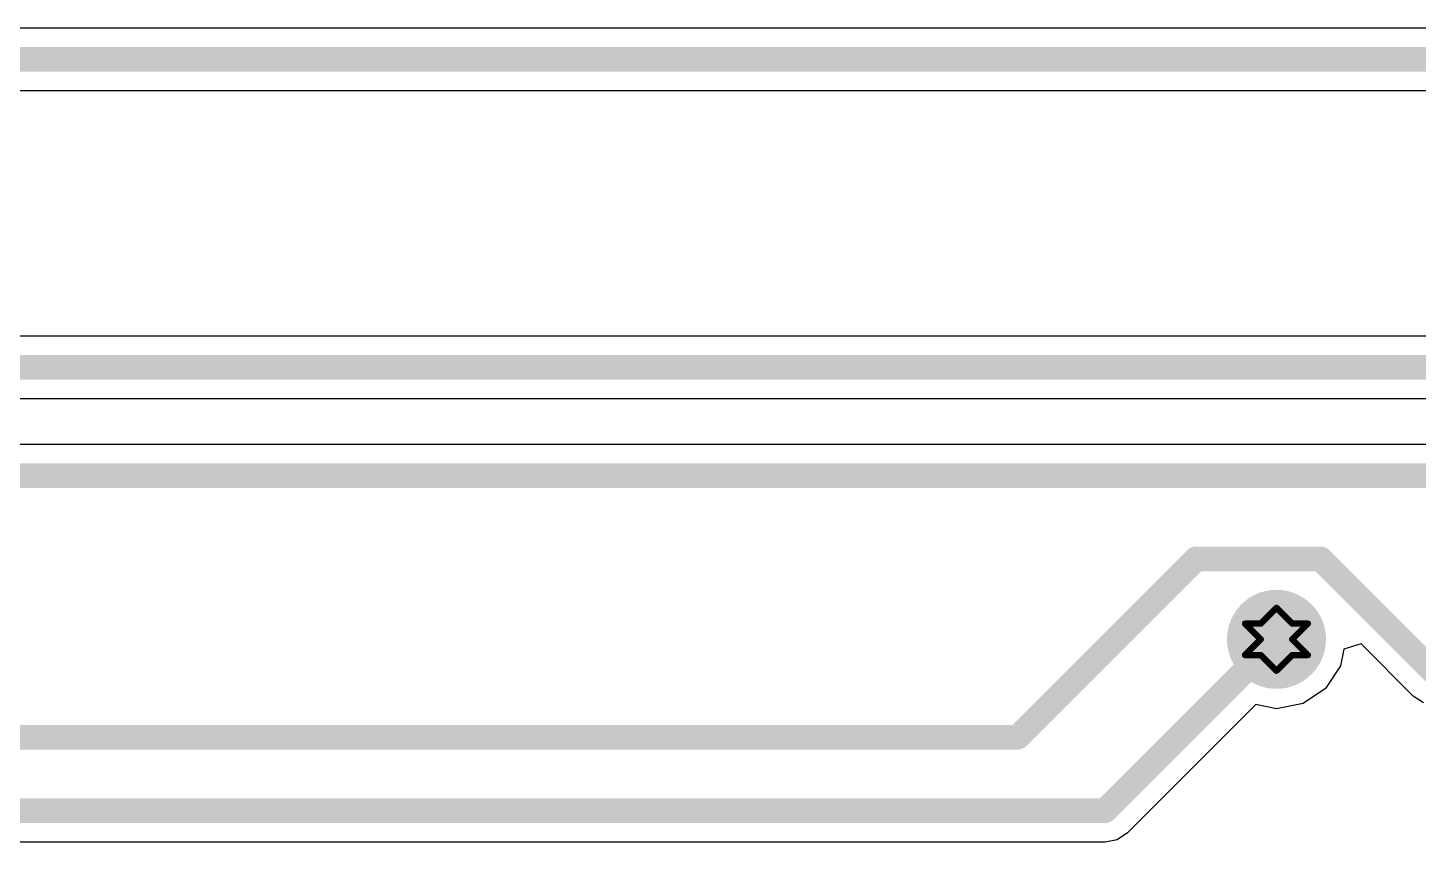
# Model space of a CAD drawing. Header units: millimetres. Extents: x -4.38 to -1.03, y 0 to 2.6.
# Drawn here: x -3.1875 to -2.7453, y 1.5355 to 1.7946 of the extents above; entities that cross this region are included whole.
import ezdxf

# ---------------------------------------------------------------- set-up
doc = ezdxf.new("R2010")
doc.units = ezdxf.units.MM
doc.header["$MEASUREMENT"] = 0
doc.layers.add('BottomLayer', color=5, linetype='Continuous')
doc.layers.add('DrillDrawing', color=1, linetype='Continuous')

msp = doc.modelspace()

# ---------------------------------------------------------------- hatches: boundary and pattern name
at = {"layer": 'BottomLayer'}
h = msp.add_hatch(color=5, dxfattribs=at)
edge = h.paths.add_edge_path()
edge.add_arc((-2.79033, 1.60007), 0.01575, 0, 360, ccw=False)

# ---------------------------------------------------------------- linework, layer by layer
for p, q in [((-3.75162, 1.7946), (-2.51066, 1.7946)), ((-2.51066, 1.77453), (-3.75162, 1.77453)), ((-3.36483, 1.6966), (-2.26548, 1.6966)), ((-2.26133, 1.67653), (-3.36067, 1.67653)), ((-3.30549, 1.66219), (-1.94523, 1.66219)), ((-2.76886, 1.59698), (-2.76993, 1.59162)), ((-2.76344, 1.59863), (-2.76886, 1.59698)), ((-2.74683, 1.58202), (-2.76344, 1.59863)), ((-2.76993, 1.59162), (-2.77471, 1.58446)), ((-2.77471, 1.58446), (-2.78188, 1.57967)), ((-2.7969, 1.5793), (-2.83773, 1.53847)), ((-2.79033, 1.57799), (-2.7969, 1.5793)), ((-2.78188, 1.57967), (-2.79033, 1.57799)), ((-2.74357, 1.57985), (-2.74683, 1.58202)), ((-2.84483, 1.53553), (-3.60623, 1.53553)), ((-2.84099, 1.5363), (-2.84483, 1.53553)), ((-2.83773, 1.53847), (-2.84099, 1.5363))]:
    msp.add_line(p, q, dxfattribs=at)
at = {"layer": 'BottomLayer', "const_width": 0.00787}
for points in [[(-2.49133, 1.78457), (-3.77095, 1.78457)], [(-2.26133, 1.68657), (-3.36483, 1.68657)], [(-1.94523, 1.65216), (-3.30549, 1.65216)], [(-2.81592, 1.62566), (-2.87264, 1.56893)], [(-2.77627, 1.62566), (-2.81592, 1.62566)], [(-2.73973, 1.58912), (-2.77627, 1.62566)], [(-2.79033, 1.60007), (-2.84483, 1.54557)], [(-2.87264, 1.56893), (-3.33047, 1.56893)], [(-2.84483, 1.54557), (-3.62556, 1.54557)]]:
    msp.add_lwpolyline(points, dxfattribs=at)
at = {"layer": 'BottomLayer', "const_width": 0.00394}
for points in [[(-2.81395, 1.62566, -1), (-2.81789, 1.62566, -1)], [(-2.81395, 1.62566, -1), (-2.81789, 1.62566, -1)], [(-2.77431, 1.62566, -1), (-2.77824, 1.62566, -1)], [(-2.77431, 1.62566, -1), (-2.77824, 1.62566, -1)], [(-2.78836, 1.60007, -1), (-2.79229, 1.60007, -1)], [(-2.87068, 1.56893, -1), (-2.87461, 1.56893, -1)], [(-2.87068, 1.56893, -1), (-2.87461, 1.56893, -1)], [(-2.84286, 1.54557, -1), (-2.84679, 1.54557, -1)], [(-2.84286, 1.54557, -1), (-2.84679, 1.54557, -1)]]:
    msp.add_lwpolyline(points, format="xyb", close=True, dxfattribs=at)
at = {"layer": 'DrillDrawing', "const_width": 0.002}
for points in [[(-2.79033, 1.61007), (-2.79533, 1.60507)], [(-2.78533, 1.60507), (-2.79033, 1.61007)], [(-2.79533, 1.60507), (-2.80033, 1.60507)], [(-2.79533, 1.60007), (-2.80033, 1.60507)], [(-2.78033, 1.60507), (-2.78533, 1.60007)], [(-2.78033, 1.60507), (-2.78533, 1.60507)], [(-2.79533, 1.60007), (-2.80033, 1.59507)], [(-2.78033, 1.59507), (-2.78533, 1.60007)], [(-2.79533, 1.59507), (-2.80033, 1.59507)], [(-2.79033, 1.59007), (-2.79533, 1.59507)], [(-2.78533, 1.59507), (-2.79033, 1.59007)], [(-2.78033, 1.59507), (-2.78533, 1.59507)]]:
    msp.add_lwpolyline(points, dxfattribs=at)
at = {"layer": 'DrillDrawing', "const_width": 0.001}
for points in [[(-2.78983, 1.61007, -1), (-2.79083, 1.61007, -1)], [(-2.78983, 1.61007, -1), (-2.79083, 1.61007, -1)], [(-2.79983, 1.60507, -1), (-2.80083, 1.60507, -1)], [(-2.79983, 1.60507, -1), (-2.80083, 1.60507, -1)], [(-2.79483, 1.60507, -1), (-2.79583, 1.60507, -1)], [(-2.79483, 1.60507, -1), (-2.79583, 1.60507, -1)], [(-2.78483, 1.60507, -1), (-2.78583, 1.60507, -1)], [(-2.78483, 1.60507, -1), (-2.78583, 1.60507, -1)], [(-2.77983, 1.60507, -1), (-2.78083, 1.60507, -1)], [(-2.77983, 1.60507, -1), (-2.78083, 1.60507, -1)], [(-2.79483, 1.60007, -1), (-2.79583, 1.60007, -1)], [(-2.79483, 1.60007, -1), (-2.79583, 1.60007, -1)], [(-2.78483, 1.60007, -1), (-2.78583, 1.60007, -1)], [(-2.78483, 1.60007, -1), (-2.78583, 1.60007, -1)], [(-2.79983, 1.59507, -1), (-2.80083, 1.59507, -1)], [(-2.79983, 1.59507, -1), (-2.80083, 1.59507, -1)], [(-2.79483, 1.59507, -1), (-2.79583, 1.59507, -1)], [(-2.79483, 1.59507, -1), (-2.79583, 1.59507, -1)], [(-2.78483, 1.59507, -1), (-2.78583, 1.59507, -1)], [(-2.78483, 1.59507, -1), (-2.78583, 1.59507, -1)], [(-2.77983, 1.59507, -1), (-2.78083, 1.59507, -1)], [(-2.77983, 1.59507, -1), (-2.78083, 1.59507, -1)], [(-2.78983, 1.59007, -1), (-2.79083, 1.59007, -1)], [(-2.78983, 1.59007, -1), (-2.79083, 1.59007, -1)]]:
    msp.add_lwpolyline(points, format="xyb", close=True, dxfattribs=at)

doc.saveas('drawing.dxf')
